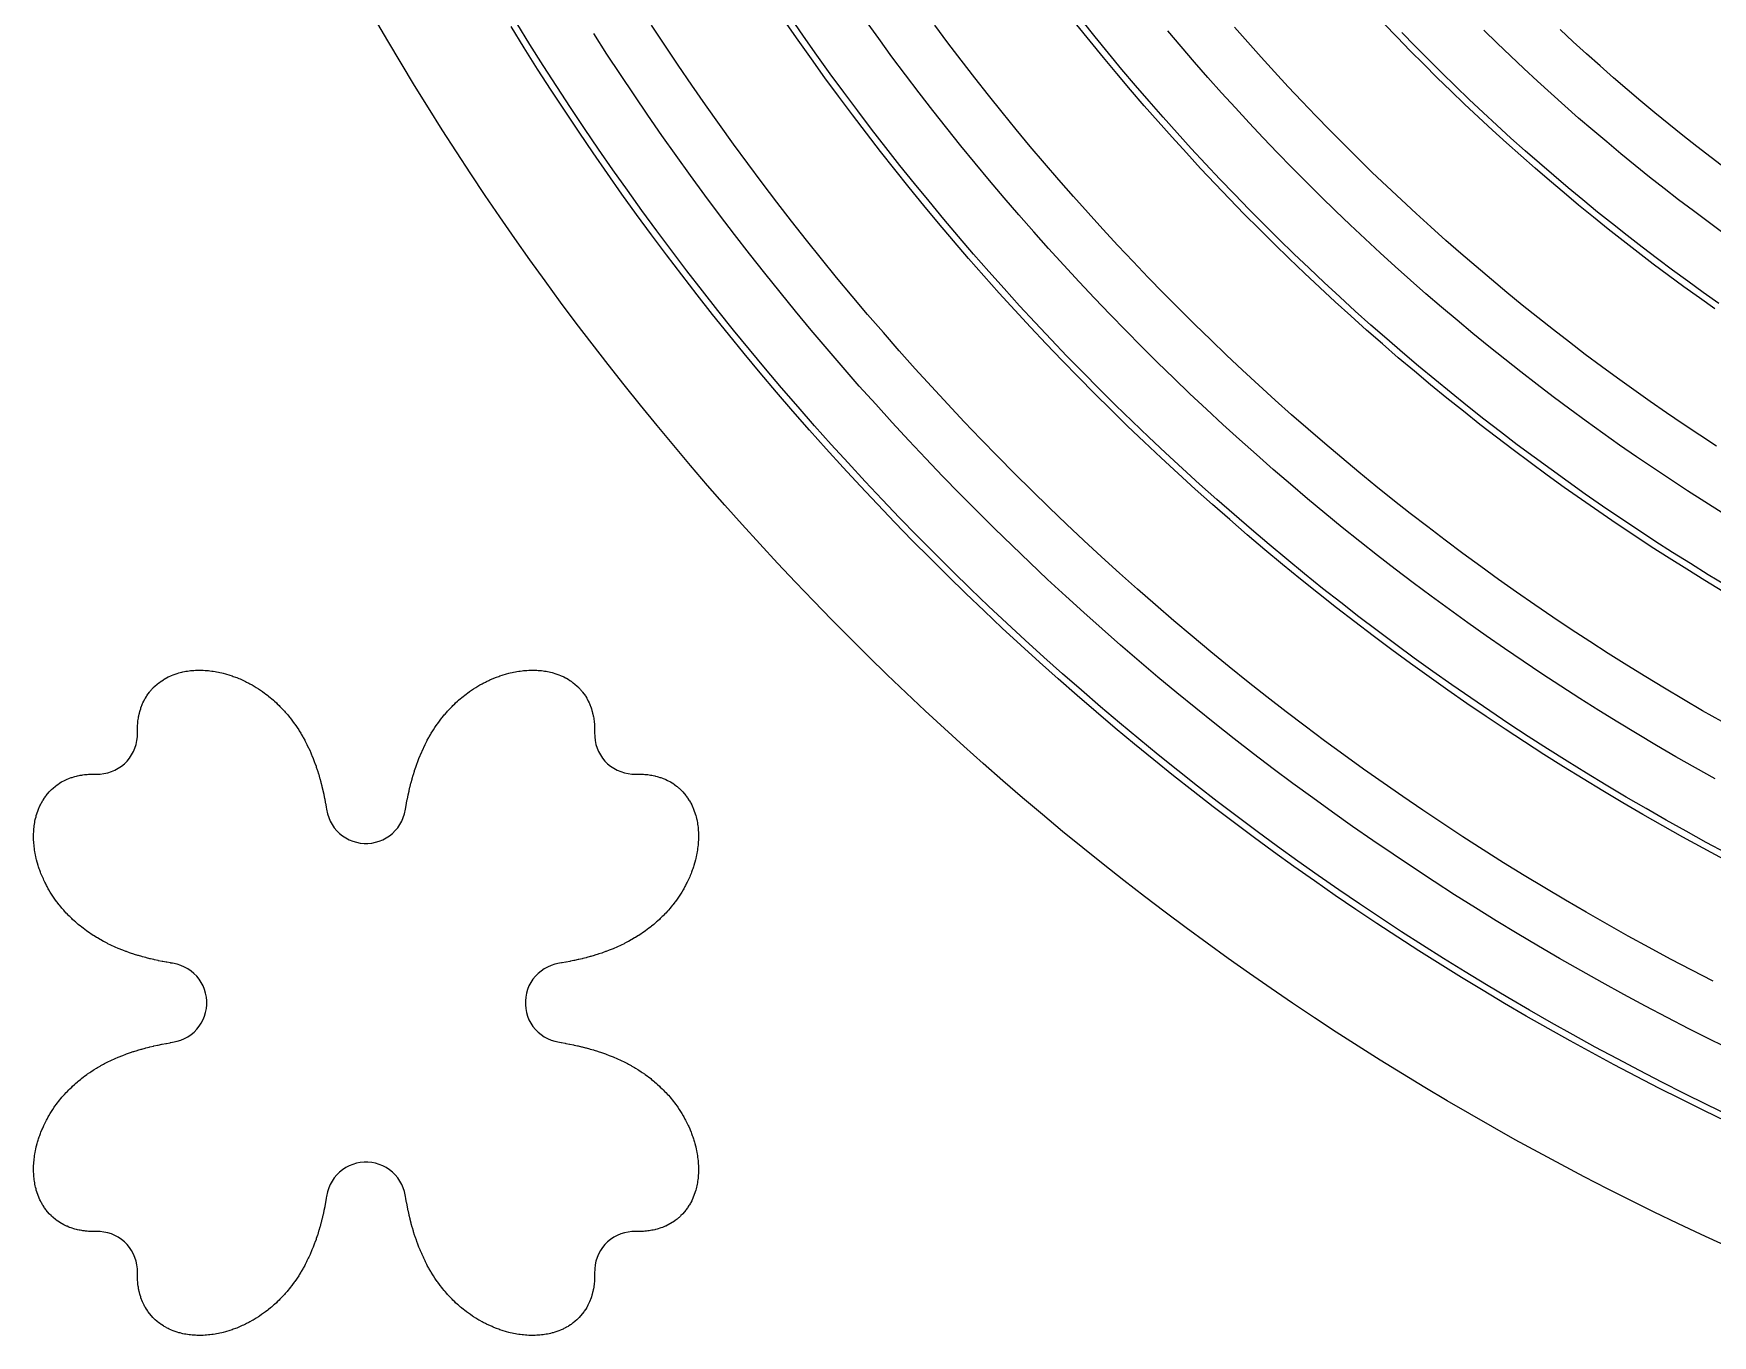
# Model space of a CAD drawing. Header units: metres. Extents: x 10 to 1210, y 10 to 2773.
# Drawn here: x 19 to 271.5, y 959 to 1154.7 of the extents above; entities that cross this region are included whole.
import ezdxf

# ---------------------------------------------------------------- set-up
doc = ezdxf.new("R2010")
doc.units = ezdxf.units.M
for name, color, linetype in [('ACIKLIK', 5, 'Continuous'), ('CAM_SABLON', 4, 'Continuous'), ('DIS_KENAR_V91_Z3', 1, 'Continuous'), ('LAMBA_T4_Z4', 3, 'Continuous')]:
    doc.layers.add(name, color=color, linetype=linetype)

msp = doc.modelspace()

# ---------------------------------------------------------------- linework, layer by layer
at = {"layer": 'ACIKLIK'}
for points in [[(271.89, 1042.65), (268.94, 1044.3), (266, 1045.98), (263.08, 1047.69), (260.17, 1049.42), (257.27, 1051.18), (254.39, 1052.96), (251.53, 1054.76), (248.68, 1056.6), (245.85, 1058.45), (243.03, 1060.33), (240.23, 1062.24), (237.45, 1064.17), (234.69, 1066.12), (231.94, 1068.1), (229.21, 1070.1), (226.5, 1072.13), (223.8, 1074.18), (221.12, 1076.25), (218.46, 1078.35), (215.82, 1080.47), (213.2, 1082.61), (210.6, 1084.77), (208.01, 1086.96), (205.45, 1089.17), (202.9, 1091.41), (200.38, 1093.66), (197.87, 1095.94), (195.38, 1098.23), (192.92, 1100.55), (190.47, 1102.9), (188.05, 1105.26), (185.64, 1107.64), (183.26, 1110.05), (180.9, 1112.47), (178.55, 1114.92), (176.23, 1117.38), (173.94, 1119.87), (171.66, 1122.38), (169.41, 1124.9), (167.17, 1127.45), (164.96, 1130.01), (162.77, 1132.6), (160.61, 1135.2), (158.47, 1137.82), (156.35, 1140.46), (154.25, 1143.12), (152.18, 1145.8), (150.13, 1148.5), (148.1, 1151.21), (146.1, 1153.94), (144.12, 1156.69)], [(274.57, 1001.81), (271.26, 1003.44), (267.96, 1005.1), (264.68, 1006.79), (261.41, 1008.51), (258.16, 1010.26), (254.93, 1012.04), (251.7, 1013.84), (248.5, 1015.67), (245.31, 1017.53), (242.14, 1019.42), (238.98, 1021.33), (235.84, 1023.28), (232.72, 1025.25), (229.62, 1027.24), (226.53, 1029.27), (223.46, 1031.32), (220.41, 1033.39), (217.38, 1035.5), (214.36, 1037.63), (211.37, 1039.79), (208.39, 1041.97), (205.43, 1044.18), (202.49, 1046.41), (199.58, 1048.67), (196.68, 1050.96), (193.8, 1053.27), (190.94, 1055.6), (188.1, 1057.96), (185.28, 1060.35), (182.49, 1062.76), (179.71, 1065.19), (176.96, 1067.65), (174.23, 1070.13), (171.51, 1072.64), (168.83, 1075.17), (166.16, 1077.72), (163.52, 1080.3), (160.89, 1082.89), (158.3, 1085.52), (155.72, 1088.16), (153.17, 1090.83), (150.64, 1093.51), (148.13, 1096.23), (145.65, 1098.96), (143.19, 1101.71), (140.76, 1104.49), (138.35, 1107.28), (135.96, 1110.1), (133.6, 1112.94), (131.27, 1115.8), (128.96, 1118.68), (126.67, 1121.58), (124.41, 1124.49), (122.18, 1127.43), (119.97, 1130.39), (117.79, 1133.37), (115.63, 1136.36), (113.5, 1139.38), (111.39, 1142.41), (109.32, 1145.46), (107.27, 1148.53), (105.24, 1151.62), (103.25, 1154.72)], [(272.94, 1082.64), (270.33, 1084.28), (267.74, 1085.95), (265.17, 1087.64), (262.61, 1089.35), (260.06, 1091.08), (257.53, 1092.84), (255.01, 1094.62), (252.51, 1096.42), (250.03, 1098.24), (247.56, 1100.08), (245.11, 1101.95), (242.67, 1103.83), (240.25, 1105.74), (237.85, 1107.67), (235.46, 1109.62), (233.1, 1111.59), (230.75, 1113.58), (228.41, 1115.59), (226.1, 1117.62), (223.8, 1119.67), (221.52, 1121.74), (219.25, 1123.83), (217.01, 1125.94), (214.79, 1128.07), (212.58, 1130.22), (210.39, 1132.39), (208.22, 1134.58), (206.07, 1136.79), (203.94, 1139.01), (201.83, 1141.25), (199.74, 1143.52), (197.67, 1145.8), (195.62, 1148.1), (193.59, 1150.41), (191.58, 1152.75), (189.59, 1155.1)], [(273.08, 1124.73), (270.85, 1126.37), (268.62, 1128.03), (266.41, 1129.71), (264.22, 1131.41), (262.04, 1133.13), (259.88, 1134.87), (257.73, 1136.62), (255.59, 1138.4), (253.48, 1140.19), (251.37, 1142), (249.29, 1143.83), (247.22, 1145.68), (245.16, 1147.55), (243.12, 1149.43), (241.1, 1151.33), (239.1, 1153.25), (237.11, 1155.19)]]:
    msp.add_lwpolyline(points, dxfattribs=at)
at = {"layer": 'CAM_SABLON'}
for points in [[(273.62, 1031.47), (270.57, 1033.11), (267.53, 1034.78), (264.51, 1036.47), (261.5, 1038.19), (258.51, 1039.93), (255.53, 1041.7), (252.57, 1043.5), (249.62, 1045.33), (246.69, 1047.17), (243.78, 1049.05), (240.88, 1050.95), (238, 1052.87), (235.14, 1054.82), (232.29, 1056.8), (229.46, 1058.8), (226.65, 1060.82), (223.86, 1062.87), (221.08, 1064.94), (218.32, 1067.04), (215.58, 1069.16), (212.86, 1071.3), (210.16, 1073.47), (207.48, 1075.67), (204.81, 1077.88), (202.17, 1080.12), (199.54, 1082.38), (196.94, 1084.66), (194.36, 1086.97), (191.79, 1089.3), (189.25, 1091.65), (186.72, 1094.03), (184.22, 1096.42), (181.74, 1098.84), (179.28, 1101.28), (176.84, 1103.74), (174.42, 1106.22), (172.03, 1108.72), (169.65, 1111.25), (167.3, 1113.79), (164.97, 1116.36), (162.66, 1118.94), (160.38, 1121.54), (158.12, 1124.17), (155.88, 1126.81), (153.67, 1129.48), (151.47, 1132.16), (149.3, 1134.86), (147.16, 1137.58), (145.04, 1140.32), (142.94, 1143.08), (140.87, 1145.86), (138.82, 1148.65), (136.8, 1151.46), (134.8, 1154.29), (132.82, 1157.14)], [(273.56, 1071.71), (270.86, 1073.34), (268.17, 1075.01), (265.5, 1076.69), (262.84, 1078.4), (260.2, 1080.13), (257.57, 1081.89), (254.96, 1083.67), (252.37, 1085.47), (249.79, 1087.29), (247.22, 1089.14), (244.67, 1091), (242.14, 1092.89), (239.63, 1094.81), (237.13, 1096.74), (234.65, 1098.7), (232.19, 1100.67), (229.74, 1102.67), (227.31, 1104.69), (224.9, 1106.73), (222.51, 1108.8), (220.13, 1110.88), (217.77, 1112.98), (215.44, 1115.11), (213.12, 1117.25), (210.82, 1119.41), (208.53, 1121.6), (206.27, 1123.8), (204.03, 1126.03), (201.8, 1128.27), (199.6, 1130.53), (197.41, 1132.82), (195.25, 1135.12), (193.11, 1137.44), (190.98, 1139.77), (188.88, 1142.13), (186.8, 1144.51), (184.73, 1146.9), (182.69, 1149.31), (180.67, 1151.74), (178.67, 1154.19), (176.7, 1156.65)], [(274.02, 992.08), (270.62, 993.72), (267.24, 995.39), (263.88, 997.09), (260.52, 998.81), (257.19, 1000.57), (253.87, 1002.35), (250.56, 1004.16), (247.27, 1006.01), (244, 1007.88), (240.74, 1009.78), (237.5, 1011.7), (234.28, 1013.66), (231.07, 1015.64), (227.89, 1017.66), (224.72, 1019.69), (221.56, 1021.76), (218.43, 1023.86), (215.31, 1025.98), (212.22, 1028.13), (209.14, 1030.3), (206.08, 1032.5), (203.04, 1034.73), (200.02, 1036.99), (197.02, 1039.27), (194.03, 1041.58), (191.07, 1043.91), (188.13, 1046.27), (185.21, 1048.66), (182.32, 1051.07), (179.44, 1053.5), (176.58, 1055.97), (173.75, 1058.45), (170.94, 1060.96), (168.15, 1063.5), (165.38, 1066.06), (162.63, 1068.64), (159.91, 1071.25), (157.21, 1073.88), (154.53, 1076.53), (151.88, 1079.21), (149.25, 1081.91), (146.64, 1084.63), (144.06, 1087.38), (141.5, 1090.15), (138.96, 1092.94), (136.45, 1095.75), (133.97, 1098.58), (131.5, 1101.44), (129.07, 1104.32), (126.66, 1107.21), (124.27, 1110.13), (121.91, 1113.07), (119.58, 1116.03), (117.27, 1119.02), (114.99, 1122.02), (112.73, 1125.04), (110.5, 1128.08), (108.3, 1131.14), (106.13, 1134.22), (103.98, 1137.31), (101.86, 1140.43), (99.76, 1143.56), (97.69, 1146.72), (95.66, 1149.89), (93.64, 1153.07), (91.66, 1156.28)], [(272.44, 1114.14), (270.11, 1115.78), (267.79, 1117.45), (265.49, 1119.14), (263.21, 1120.85), (260.94, 1122.57), (258.68, 1124.32), (256.44, 1126.09), (254.21, 1127.87), (252, 1129.68), (249.81, 1131.5), (247.63, 1133.35), (245.47, 1135.21), (243.32, 1137.09), (241.19, 1138.99), (239.08, 1140.91), (236.99, 1142.85), (234.91, 1144.8), (232.85, 1146.78), (230.8, 1148.77), (228.78, 1150.78), (226.77, 1152.8), (224.78, 1154.85)]]:
    msp.add_lwpolyline(points, dxfattribs=at)
at = {"layer": 'DIS_KENAR_V91_Z3'}
for points in [[(273.39, 972.52), (269.82, 974.16), (266.27, 975.84), (262.73, 977.54), (259.21, 979.28), (255.7, 981.05), (252.21, 982.85), (248.74, 984.67), (245.28, 986.53), (241.84, 988.42), (238.41, 990.34), (235, 992.29), (231.61, 994.27), (228.23, 996.27), (224.88, 998.31), (221.54, 1000.38), (218.22, 1002.47), (214.91, 1004.6), (211.63, 1006.75), (208.36, 1008.93), (205.12, 1011.14), (201.89, 1013.38), (198.68, 1015.65), (195.5, 1017.94), (192.33, 1020.26), (189.18, 1022.61), (186.06, 1024.99), (182.95, 1027.4), (179.87, 1029.83), (176.81, 1032.28), (173.76, 1034.77), (170.75, 1037.28), (167.75, 1039.82), (164.77, 1042.38), (161.82, 1044.97), (158.89, 1047.58), (155.98, 1050.23), (153.1, 1052.89), (150.24, 1055.58), (147.4, 1058.3), (144.59, 1061.04), (141.8, 1063.8), (139.04, 1066.59), (136.3, 1069.4), (133.58, 1072.24), (130.89, 1075.1), (128.23, 1077.98), (125.58, 1080.89), (122.97, 1083.82), (120.38, 1086.77), (117.82, 1089.75), (115.28, 1092.75), (112.77, 1095.76), (110.28, 1098.81), (107.83, 1101.87), (105.4, 1104.95), (102.99, 1108.06), (100.61, 1111.18), (98.26, 1114.33), (95.94, 1117.5), (93.65, 1120.68), (91.38, 1123.89), (89.14, 1127.12), (86.93, 1130.36), (84.75, 1133.63), (82.6, 1136.91), (80.47, 1140.22), (78.38, 1143.54), (76.31, 1146.88), (74.27, 1150.23), (72.27, 1153.61), (70.29, 1157)], [(271.59, 1012.23), (268.37, 1013.89), (265.17, 1015.58), (261.98, 1017.29), (258.8, 1019.03), (255.64, 1020.8), (252.5, 1022.6), (249.37, 1024.42), (246.26, 1026.28), (243.16, 1028.15), (240.08, 1030.06), (237.02, 1031.99), (233.97, 1033.95), (230.95, 1035.94), (227.93, 1037.95), (224.94, 1039.99), (221.97, 1042.05), (219.01, 1044.14), (216.07, 1046.26), (213.15, 1048.4), (210.25, 1050.57), (207.36, 1052.76), (204.5, 1054.98), (201.66, 1057.22), (198.83, 1059.48), (196.03, 1061.78), (193.24, 1064.09), (190.48, 1066.43), (187.74, 1068.8), (185.01, 1071.18), (182.31, 1073.59), (179.63, 1076.03), (176.97, 1078.49), (174.33, 1080.97), (171.72, 1083.47), (169.12, 1086), (166.55, 1088.55), (164, 1091.12), (161.47, 1093.72), (158.97, 1096.33), (156.49, 1098.97), (154.03, 1101.63), (151.59, 1104.31), (149.18, 1107.01), (146.8, 1109.74), (144.43, 1112.48), (142.09, 1115.24), (139.78, 1118.03), (137.48, 1120.83), (135.22, 1123.66), (132.98, 1126.5), (130.76, 1129.36), (128.57, 1132.25), (126.4, 1135.15), (124.26, 1138.07), (122.14, 1141.01), (120.05, 1143.97), (117.99, 1146.94), (115.95, 1149.93), (113.94, 1152.95), (111.95, 1155.97)], [(272.88, 1051.26), (270, 1052.91), (267.14, 1054.58), (264.29, 1056.28), (261.45, 1058), (258.63, 1059.74), (255.83, 1061.51), (253.04, 1063.31), (250.26, 1065.12), (247.51, 1066.97), (244.77, 1068.83), (242.04, 1070.72), (239.33, 1072.64), (236.64, 1074.57), (233.97, 1076.53), (231.31, 1078.52), (228.67, 1080.53), (226.05, 1082.56), (223.44, 1084.61), (220.86, 1086.68), (218.29, 1088.78), (215.74, 1090.9), (213.21, 1093.05), (210.7, 1095.21), (208.2, 1097.4), (205.73, 1099.6), (203.28, 1101.83), (200.84, 1104.09), (198.43, 1106.36), (196.03, 1108.65), (193.65, 1110.96), (191.3, 1113.3), (188.96, 1115.65), (186.65, 1118.03), (184.36, 1120.43), (182.09, 1122.84), (179.83, 1125.28), (177.6, 1127.73), (175.4, 1130.2), (173.21, 1132.7), (171.05, 1135.21), (168.9, 1137.74), (166.78, 1140.29), (164.68, 1142.86), (162.61, 1145.44), (160.56, 1148.05), (158.53, 1150.67), (156.52, 1153.31), (154.53, 1155.97)], [(272.1, 1092.66), (269.58, 1094.31), (267.08, 1095.98), (264.59, 1097.68), (262.12, 1099.39), (259.66, 1101.13), (257.21, 1102.89), (254.79, 1104.67), (252.37, 1106.47), (249.98, 1108.29), (247.6, 1110.14), (245.23, 1112), (242.88, 1113.88), (240.55, 1115.79), (238.24, 1117.71), (235.94, 1119.66), (233.66, 1121.63), (231.4, 1123.61), (229.15, 1125.62), (226.92, 1127.64), (224.71, 1129.68), (222.52, 1131.75), (220.34, 1133.83), (218.19, 1135.93), (216.05, 1138.05), (213.93, 1140.19), (211.83, 1142.34), (209.75, 1144.52), (207.68, 1146.71), (205.64, 1148.92), (203.62, 1151.15), (201.61, 1153.4), (199.63, 1155.66)], [(273.44, 1134.42), (271.28, 1136.06), (269.14, 1137.72), (267.02, 1139.39), (264.91, 1141.08), (262.82, 1142.8), (260.74, 1144.53), (258.67, 1146.27), (256.62, 1148.04), (254.59, 1149.82), (252.57, 1151.63), (250.57, 1153.44), (248.58, 1155.28)]]:
    msp.add_lwpolyline(points, dxfattribs=at)
msp.add_lwpolyline([(33.57, 1016.48), (33.44, 1016.52), (32.98, 1016.69), (32.87, 1016.73), (32.41, 1016.9), (32.29, 1016.95), (31.85, 1017.13), (31.72, 1017.18), (31.29, 1017.37), (31.16, 1017.42), (30.74, 1017.62), (30.61, 1017.68), (30.19, 1017.88), (30.06, 1017.94), (29.66, 1018.15), (29.53, 1018.22), (29.13, 1018.44), (29, 1018.51), (28.62, 1018.74), (28.49, 1018.81), (28.11, 1019.05), (27.98, 1019.13), (27.61, 1019.37), (27.48, 1019.46), (27.13, 1019.7), (27, 1019.79), (26.65, 1020.05), (26.52, 1020.15), (26.19, 1020.4), (26.06, 1020.51), (25.73, 1020.77), (25.6, 1020.88), (25.29, 1021.15), (25.16, 1021.27), (24.86, 1021.54), (24.74, 1021.66), (24.44, 1021.95), (24.32, 1022.07), (24.04, 1022.36), (23.92, 1022.48), (23.65, 1022.78), (23.53, 1022.91), (23.27, 1023.21), (23.16, 1023.35), (22.91, 1023.66), (22.8, 1023.79), (22.56, 1024.11), (22.45, 1024.25), (22.22, 1024.56), (22.12, 1024.71), (21.91, 1025.03), (21.81, 1025.18), (21.6, 1025.5), (21.51, 1025.65), (21.31, 1025.98), (21.22, 1026.14), (21.04, 1026.47), (20.95, 1026.63), (20.78, 1026.96), (20.7, 1027.12), (20.54, 1027.45), (20.47, 1027.62), (20.32, 1027.95), (20.25, 1028.12), (20.11, 1028.45), (20.05, 1028.63), (19.93, 1028.96), (19.86, 1029.13), (19.75, 1029.46), (19.7, 1029.64), (19.6, 1029.97), (19.55, 1030.15), (19.46, 1030.48), (19.41, 1030.67), (19.34, 1030.98), (19.3, 1031.18), (19.24, 1031.49), (19.21, 1031.69), (19.16, 1031.99), (19.13, 1032.19), (19.09, 1032.49), (19.07, 1032.7), (19.04, 1032.98), (19.03, 1033.2), (19.01, 1033.47), (19.01, 1033.69), (19, 1033.96), (19, 1034.18), (19.01, 1034.44), (19.02, 1034.67), (19.03, 1034.91), (19.05, 1035.15), (19.07, 1035.38), (19.1, 1035.62), (19.13, 1035.83), (19.17, 1036.08), (19.21, 1036.28), (19.26, 1036.53), (19.3, 1036.72), (19.37, 1036.97), (19.41, 1037.15), (19.49, 1037.41), (19.54, 1037.57), (19.63, 1037.83), (19.69, 1037.98), (19.79, 1038.24), (19.85, 1038.37), (19.96, 1038.63), (20.02, 1038.76), (20.16, 1039.01), (20.22, 1039.13), (20.36, 1039.38), (20.43, 1039.48), (20.59, 1039.73), (20.65, 1039.83), (20.83, 1040.07), (20.89, 1040.16), (21.08, 1040.4), (21.15, 1040.47), (21.35, 1040.7), (21.41, 1040.77), (21.63, 1040.99), (21.7, 1041.06), (21.93, 1041.27), (21.99, 1041.33), (22.23, 1041.52), (22.3, 1041.58), (22.55, 1041.76), (22.63, 1041.82), (22.88, 1041.99), (22.96, 1042.04), (23.22, 1042.19), (23.31, 1042.25), (23.57, 1042.38), (23.67, 1042.43), (23.93, 1042.56), (24.03, 1042.6), (24.3, 1042.71), (24.41, 1042.76), (24.67, 1042.85), (24.8, 1042.89), (25.05, 1042.97), (25.19, 1043.01), (25.44, 1043.08), (25.59, 1043.11), (25.84, 1043.17), (26, 1043.2), (26.24, 1043.24), (26.41, 1043.27), (26.64, 1043.3), (26.83, 1043.32), (27.05, 1043.34), (27.25, 1043.36), (27.47, 1043.37), (27.67, 1043.38), (27.88, 1043.38), (28.1, 1043.38), (28.3, 1043.38), (28.3, 1043.38), (29.02, 1043.39), (29.59, 1043.46), (30.15, 1043.58), (30.7, 1043.75), (31.23, 1043.97), (31.74, 1044.25), (32.21, 1044.57), (32.66, 1044.94), (33.06, 1045.34), (33.43, 1045.79), (33.75, 1046.26), (34.03, 1046.77), (34.25, 1047.3), (34.42, 1047.85), (34.54, 1048.41), (34.61, 1048.98), (34.62, 1049.7), (34.62, 1049.7), (34.62, 1049.9), (34.62, 1050.12), (34.62, 1050.33), (34.63, 1050.53), (34.64, 1050.75), (34.66, 1050.95), (34.68, 1051.17), (34.7, 1051.36), (34.73, 1051.59), (34.76, 1051.76), (34.8, 1052), (34.83, 1052.16), (34.89, 1052.41), (34.92, 1052.56), (34.99, 1052.81), (35.03, 1052.95), (35.11, 1053.2), (35.15, 1053.33), (35.24, 1053.59), (35.29, 1053.71), (35.4, 1053.97), (35.44, 1054.07), (35.57, 1054.33), (35.62, 1054.43), (35.75, 1054.69), (35.81, 1054.78), (35.96, 1055.04), (36.01, 1055.12), (36.18, 1055.37), (36.24, 1055.45), (36.42, 1055.7), (36.48, 1055.77), (36.67, 1056.01), (36.73, 1056.07), (36.94, 1056.3), (37.01, 1056.37), (37.23, 1056.59), (37.3, 1056.65), (37.53, 1056.85), (37.6, 1056.92), (37.84, 1057.11), (37.93, 1057.17), (38.17, 1057.35), (38.27, 1057.41), (38.52, 1057.57), (38.62, 1057.64), (38.87, 1057.78), (38.99, 1057.84), (39.24, 1057.98), (39.37, 1058.04), (39.63, 1058.15), (39.76, 1058.21), (40.02, 1058.31), (40.17, 1058.37), (40.43, 1058.46), (40.59, 1058.51), (40.85, 1058.59), (41.03, 1058.63), (41.28, 1058.7), (41.47, 1058.74), (41.72, 1058.79), (41.92, 1058.83), (42.17, 1058.87), (42.38, 1058.9), (42.62, 1058.93), (42.85, 1058.95), (43.09, 1058.97), (43.33, 1058.98), (43.56, 1058.99), (43.82, 1059), (44.04, 1059), (44.31, 1058.99), (44.53, 1058.99), (44.8, 1058.97), (45.02, 1058.96), (45.3, 1058.93), (45.51, 1058.91), (45.81, 1058.87), (46.01, 1058.84), (46.31, 1058.79), (46.51, 1058.76), (46.82, 1058.7), (47.02, 1058.66), (47.33, 1058.59), (47.52, 1058.54), (47.85, 1058.45), (48.03, 1058.4), (48.36, 1058.3), (48.54, 1058.25), (48.87, 1058.14), (49.04, 1058.07), (49.37, 1057.95), (49.55, 1057.89), (49.88, 1057.75), (50.05, 1057.68), (50.38, 1057.53), (50.55, 1057.46), (50.88, 1057.3), (51.04, 1057.22), (51.37, 1057.05), (51.53, 1056.96), (51.86, 1056.78), (52.02, 1056.69), (52.35, 1056.49), (52.5, 1056.4), (52.82, 1056.19), (52.97, 1056.09), (53.29, 1055.88), (53.44, 1055.78), (53.75, 1055.55), (53.89, 1055.44), (54.21, 1055.2), (54.34, 1055.09), (54.65, 1054.84), (54.79, 1054.73), (55.09, 1054.47), (55.22, 1054.35), (55.52, 1054.08), (55.64, 1053.96), (55.93, 1053.68), (56.05, 1053.56), (56.34, 1053.26), (56.46, 1053.14), (56.73, 1052.84), (56.85, 1052.71), (57.12, 1052.4), (57.23, 1052.27), (57.49, 1051.94), (57.6, 1051.81), (57.85, 1051.48), (57.95, 1051.35), (58.21, 1051), (58.3, 1050.87), (58.54, 1050.52), (58.63, 1050.39), (58.87, 1050.02), (58.95, 1049.89), (59.19, 1049.51), (59.26, 1049.38), (59.49, 1049), (59.56, 1048.87), (59.78, 1048.47), (59.85, 1048.34), (60.06, 1047.94), (60.12, 1047.81), (60.32, 1047.39), (60.38, 1047.26), (60.58, 1046.84), (60.63, 1046.71), (60.82, 1046.28), (60.87, 1046.15), (61.05, 1045.71), (61.1, 1045.59), (61.27, 1045.13), (61.31, 1045.02), (61.48, 1044.55), (61.52, 1044.44), (61.66, 1044.01), (61.69, 1043.91), (61.85, 1043.41), (61.88, 1043.31), (62.02, 1042.81), (62.05, 1042.71), (62.19, 1042.21), (62.22, 1042.11), (62.35, 1041.59), (62.37, 1041.5), (62.49, 1040.98), (62.51, 1040.89), (62.63, 1040.36), (62.65, 1040.27), (62.76, 1039.73), (62.78, 1039.65), (62.88, 1039.11), (62.9, 1039.03), (62.99, 1038.48), (63.01, 1038.41), (63.06, 1038.1), (63.21, 1037.39), (63.39, 1036.84), (63.62, 1036.31), (63.9, 1035.8), (64.23, 1035.32), (64.6, 1034.87), (65.02, 1034.47), (65.47, 1034.1), (65.95, 1033.78), (66.47, 1033.51), (67.01, 1033.29), (67.56, 1033.13), (68.13, 1033.01), (68.71, 1032.96), (69.29, 1032.96), (69.87, 1033.01), (70.44, 1033.13), (71, 1033.29), (71.54, 1033.51), (72.05, 1033.78), (72.54, 1034.1), (72.99, 1034.47), (73.4, 1034.88), (73.77, 1035.32), (74.1, 1035.8), (74.38, 1036.31), (74.61, 1036.84), (74.79, 1037.4), (74.94, 1038.11), (74.98, 1038.34), (74.99, 1038.41), (75.09, 1038.96), (75.11, 1039.04), (75.21, 1039.58), (75.22, 1039.66), (75.33, 1040.2), (75.35, 1040.28), (75.47, 1040.81), (75.49, 1040.9), (75.61, 1041.42), (75.63, 1041.51), (75.76, 1042.02), (75.79, 1042.12), (75.92, 1042.62), (75.95, 1042.72), (76.09, 1043.22), (76.13, 1043.32), (76.27, 1043.81), (76.31, 1043.92), (76.48, 1044.43), (76.52, 1044.56), (76.69, 1045.02), (76.73, 1045.13), (76.9, 1045.59), (76.95, 1045.71), (77.13, 1046.15), (77.18, 1046.28), (77.37, 1046.71), (77.42, 1046.84), (77.62, 1047.26), (77.68, 1047.39), (77.88, 1047.81), (77.94, 1047.94), (78.15, 1048.34), (78.22, 1048.47), (78.44, 1048.87), (78.51, 1049), (78.74, 1049.38), (78.81, 1049.51), (79.05, 1049.89), (79.13, 1050.02), (79.37, 1050.39), (79.46, 1050.52), (79.7, 1050.87), (79.79, 1051), (80.05, 1051.35), (80.15, 1051.48), (80.4, 1051.81), (80.51, 1051.94), (80.77, 1052.27), (80.88, 1052.4), (81.15, 1052.71), (81.27, 1052.84), (81.54, 1053.14), (81.66, 1053.26), (81.95, 1053.56), (82.07, 1053.68), (82.36, 1053.96), (82.48, 1054.08), (82.78, 1054.35), (82.91, 1054.47), (83.21, 1054.73), (83.35, 1054.84), (83.66, 1055.09), (83.79, 1055.2), (84.11, 1055.44), (84.25, 1055.55), (84.56, 1055.78), (84.71, 1055.88), (85.03, 1056.09), (85.18, 1056.19), (85.5, 1056.4), (85.65, 1056.49), (85.98, 1056.69), (86.14, 1056.78), (86.47, 1056.96), (86.63, 1057.05), (86.96, 1057.22), (87.12, 1057.3), (87.45, 1057.46), (87.62, 1057.53), (87.95, 1057.68), (88.12, 1057.75), (88.45, 1057.89), (88.63, 1057.95), (88.96, 1058.07), (89.13, 1058.14), (89.46, 1058.25), (89.64, 1058.3), (89.97, 1058.4), (90.15, 1058.45), (90.48, 1058.54), (90.67, 1058.59), (90.98, 1058.66), (91.18, 1058.7), (91.49, 1058.76), (91.69, 1058.79), (91.99, 1058.84), (92.19, 1058.87), (92.49, 1058.91), (92.7, 1058.93), (92.98, 1058.96), (93.2, 1058.97), (93.47, 1058.99), (93.69, 1058.99), (93.96, 1059), (94.18, 1059), (94.44, 1058.99), (94.67, 1058.98), (94.91, 1058.97), (95.15, 1058.95), (95.38, 1058.93), (95.62, 1058.9), (95.83, 1058.87), (96.08, 1058.83), (96.28, 1058.79), (96.53, 1058.74), (96.72, 1058.7), (96.97, 1058.63), (97.15, 1058.59), (97.41, 1058.51), (97.57, 1058.46), (97.83, 1058.37), (97.98, 1058.31), (98.24, 1058.21), (98.37, 1058.15), (98.63, 1058.04), (98.76, 1057.98), (99.01, 1057.84), (99.13, 1057.78), (99.38, 1057.64), (99.48, 1057.57), (99.73, 1057.41), (99.83, 1057.35), (100.07, 1057.17), (100.16, 1057.11), (100.4, 1056.92), (100.47, 1056.85), (100.7, 1056.65), (100.77, 1056.59), (100.99, 1056.37), (101.06, 1056.3), (101.27, 1056.07), (101.33, 1056.01), (101.52, 1055.77), (101.58, 1055.7), (101.76, 1055.45), (101.82, 1055.37), (101.99, 1055.12), (102.04, 1055.04), (102.19, 1054.78), (102.25, 1054.69), (102.38, 1054.43), (102.43, 1054.33), (102.56, 1054.07), (102.6, 1053.97), (102.71, 1053.7), (102.76, 1053.59), (102.85, 1053.33), (102.89, 1053.2), (102.97, 1052.95), (103.01, 1052.81), (103.08, 1052.56), (103.11, 1052.41), (103.17, 1052.16), (103.2, 1052), (103.24, 1051.76), (103.27, 1051.59), (103.3, 1051.36), (103.32, 1051.17), (103.34, 1050.95), (103.36, 1050.75), (103.37, 1050.53), (103.38, 1050.33), (103.38, 1050.12), (103.38, 1049.9), (103.38, 1049.7), (103.38, 1049.7), (103.39, 1048.98), (103.46, 1048.41), (103.58, 1047.85), (103.75, 1047.3), (103.97, 1046.77), (104.25, 1046.26), (104.57, 1045.79), (104.94, 1045.34), (105.34, 1044.94), (105.79, 1044.57), (106.26, 1044.25), (106.77, 1043.97), (107.3, 1043.75), (107.85, 1043.58), (108.41, 1043.46), (108.98, 1043.39), (109.7, 1043.38), (109.7, 1043.38), (109.9, 1043.38), (110.12, 1043.38), (110.33, 1043.38), (110.53, 1043.37), (110.75, 1043.36), (110.95, 1043.34), (111.17, 1043.32), (111.36, 1043.3), (111.59, 1043.27), (111.76, 1043.24), (112, 1043.2), (112.16, 1043.17), (112.41, 1043.11), (112.56, 1043.08), (112.81, 1043.01), (112.95, 1042.97), (113.2, 1042.89), (113.33, 1042.85), (113.59, 1042.76), (113.71, 1042.71), (113.97, 1042.6), (114.07, 1042.56), (114.33, 1042.43), (114.43, 1042.38), (114.69, 1042.25), (114.78, 1042.19), (115.04, 1042.04), (115.12, 1041.99), (115.37, 1041.82), (115.45, 1041.76), (115.7, 1041.58), (115.77, 1041.52), (116.01, 1041.33), (116.07, 1041.27), (116.3, 1041.06), (116.37, 1040.99), (116.59, 1040.77), (116.65, 1040.7), (116.85, 1040.47), (116.92, 1040.4), (117.11, 1040.16), (117.17, 1040.07), (117.35, 1039.83), (117.41, 1039.73), (117.57, 1039.48), (117.64, 1039.38), (117.78, 1039.13), (117.84, 1039.01), (117.98, 1038.76), (118.04, 1038.63), (118.15, 1038.37), (118.21, 1038.24), (118.31, 1037.98), (118.37, 1037.83), (118.46, 1037.57), (118.51, 1037.41), (118.59, 1037.15), (118.63, 1036.97), (118.7, 1036.72), (118.74, 1036.53), (118.79, 1036.28), (118.83, 1036.08), (118.87, 1035.83), (118.9, 1035.62), (118.93, 1035.38), (118.95, 1035.15), (118.97, 1034.91), (118.98, 1034.67), (118.99, 1034.44), (119, 1034.18), (119, 1033.96), (118.99, 1033.69), (118.99, 1033.47), (118.97, 1033.2), (118.96, 1032.98), (118.93, 1032.7), (118.91, 1032.49), (118.87, 1032.19), (118.84, 1031.99), (118.79, 1031.69), (118.76, 1031.49), (118.7, 1031.18), (118.66, 1030.98), (118.59, 1030.67), (118.54, 1030.48), (118.45, 1030.15), (118.4, 1029.97), (118.3, 1029.64), (118.25, 1029.46), (118.14, 1029.13), (118.07, 1028.96), (117.95, 1028.63), (117.89, 1028.45), (117.75, 1028.12), (117.68, 1027.95), (117.53, 1027.62), (117.46, 1027.45), (117.3, 1027.12), (117.22, 1026.96), (117.05, 1026.63), (116.96, 1026.47), (116.78, 1026.14), (116.69, 1025.98), (116.49, 1025.65), (116.4, 1025.5), (116.19, 1025.18), (116.09, 1025.03), (115.88, 1024.71), (115.78, 1024.56), (115.55, 1024.25), (115.44, 1024.11), (115.2, 1023.79), (115.09, 1023.66), (114.84, 1023.35), (114.73, 1023.21), (114.47, 1022.91), (114.35, 1022.78), (114.08, 1022.48), (113.96, 1022.36), (113.68, 1022.07), (113.56, 1021.95), (113.26, 1021.66), (113.14, 1021.54), (112.84, 1021.27), (112.71, 1021.15), (112.4, 1020.88), (112.27, 1020.77), (111.94, 1020.51), (111.81, 1020.4), (111.48, 1020.15), (111.35, 1020.05), (111, 1019.79), (110.87, 1019.7), (110.52, 1019.46), (110.39, 1019.37), (110.02, 1019.13), (109.89, 1019.05), (109.51, 1018.81), (109.38, 1018.74), (109, 1018.51), (108.87, 1018.44), (108.47, 1018.22), (108.34, 1018.15), (107.94, 1017.94), (107.81, 1017.88), (107.39, 1017.68), (107.26, 1017.62), (106.84, 1017.42), (106.71, 1017.37), (106.28, 1017.18), (106.15, 1017.13), (105.71, 1016.95), (105.59, 1016.9), (105.13, 1016.73), (105.02, 1016.69), (104.55, 1016.52), (104.44, 1016.48), (104.01, 1016.34), (103.91, 1016.31), (103.41, 1016.15), (103.31, 1016.12), (102.81, 1015.98), (102.71, 1015.95), (102.21, 1015.81), (102.11, 1015.78), (101.59, 1015.65), (101.5, 1015.63), (100.98, 1015.51), (100.89, 1015.49), (100.36, 1015.37), (100.27, 1015.35), (99.73, 1015.24), (99.65, 1015.22), (99.11, 1015.12), (99.03, 1015.1), (98.48, 1015.01), (98.41, 1014.99), (98.1, 1014.94), (97.39, 1014.79), (96.84, 1014.61), (96.31, 1014.38), (95.8, 1014.1), (95.32, 1013.77), (94.87, 1013.4), (94.47, 1012.98), (94.1, 1012.53), (93.78, 1012.05), (93.51, 1011.53), (93.29, 1010.99), (93.13, 1010.44), (93.01, 1009.87), (92.96, 1009.29), (92.96, 1008.71), (93.01, 1008.13), (93.13, 1007.56), (93.29, 1007), (93.51, 1006.46), (93.78, 1005.95), (94.1, 1005.46), (94.47, 1005.01), (94.88, 1004.6), (95.32, 1004.23), (95.8, 1003.9), (96.31, 1003.62), (96.84, 1003.39), (97.4, 1003.21), (98.11, 1003.06), (98.34, 1003.02), (98.41, 1003.01), (98.96, 1002.91), (99.04, 1002.89), (99.58, 1002.79), (99.66, 1002.78), (100.2, 1002.67), (100.28, 1002.65), (100.81, 1002.53), (100.9, 1002.51), (101.42, 1002.39), (101.51, 1002.37), (102.02, 1002.24), (102.12, 1002.21), (102.62, 1002.08), (102.72, 1002.05), (103.22, 1001.91), (103.32, 1001.87), (103.81, 1001.73), (103.92, 1001.69), (104.43, 1001.52), (104.56, 1001.48), (105.02, 1001.31), (105.13, 1001.27), (105.59, 1001.1), (105.71, 1001.05), (106.15, 1000.87), (106.28, 1000.82), (106.71, 1000.63), (106.84, 1000.58), (107.26, 1000.38), (107.39, 1000.32), (107.81, 1000.12), (107.94, 1000.06), (108.34, 999.85), (108.47, 999.78), (108.87, 999.56), (109, 999.49), (109.38, 999.26), (109.51, 999.19), (109.89, 998.95), (110.02, 998.87), (110.39, 998.63), (110.52, 998.54), (110.87, 998.3), (111, 998.21), (111.35, 997.95), (111.48, 997.85), (111.81, 997.6), (111.94, 997.49), (112.27, 997.23), (112.4, 997.12), (112.71, 996.85), (112.84, 996.73), (113.14, 996.46), (113.26, 996.34), (113.56, 996.05), (113.68, 995.93), (113.96, 995.64), (114.08, 995.52), (114.35, 995.22), (114.47, 995.09), (114.73, 994.79), (114.84, 994.65), (115.09, 994.34), (115.2, 994.21), (115.44, 993.89), (115.55, 993.75), (115.78, 993.44), (115.88, 993.29), (116.09, 992.97), (116.19, 992.82), (116.4, 992.5), (116.49, 992.35), (116.69, 992.02), (116.78, 991.86), (116.96, 991.53), (117.05, 991.37), (117.22, 991.04), (117.3, 990.88), (117.46, 990.55), (117.53, 990.38), (117.68, 990.05), (117.75, 989.88), (117.89, 989.55), (117.95, 989.37), (118.07, 989.04), (118.14, 988.87), (118.25, 988.54), (118.3, 988.36), (118.4, 988.03), (118.45, 987.85), (118.54, 987.52), (118.59, 987.33), (118.66, 987.02), (118.7, 986.82), (118.76, 986.51), (118.79, 986.31), (118.84, 986.01), (118.87, 985.81), (118.91, 985.51), (118.93, 985.3), (118.96, 985.02), (118.97, 984.8), (118.99, 984.53), (118.99, 984.31), (119, 984.04), (119, 983.82), (118.99, 983.56), (118.98, 983.33), (118.97, 983.09), (118.95, 982.85), (118.93, 982.62), (118.9, 982.38), (118.87, 982.17), (118.83, 981.92), (118.79, 981.72), (118.74, 981.47), (118.7, 981.28), (118.63, 981.03), (118.59, 980.85), (118.51, 980.59), (118.46, 980.43), (118.37, 980.17), (118.31, 980.02), (118.21, 979.76), (118.15, 979.63), (118.04, 979.37), (117.98, 979.24), (117.84, 978.99), (117.78, 978.87), (117.64, 978.62), (117.57, 978.52), (117.41, 978.27), (117.35, 978.17), (117.17, 977.93), (117.11, 977.84), (116.92, 977.6), (116.85, 977.53), (116.65, 977.3), (116.59, 977.23), (116.37, 977.01), (116.3, 976.94), (116.07, 976.73), (116.01, 976.67), (115.77, 976.48), (115.7, 976.42), (115.45, 976.24), (115.37, 976.18), (115.12, 976.01), (115.04, 975.96), (114.78, 975.81), (114.69, 975.75), (114.43, 975.62), (114.33, 975.57), (114.07, 975.44), (113.97, 975.4), (113.7, 975.29), (113.59, 975.24), (113.33, 975.15), (113.2, 975.11), (112.95, 975.03), (112.81, 974.99), (112.56, 974.92), (112.41, 974.89), (112.16, 974.83), (112, 974.8), (111.76, 974.76), (111.59, 974.73), (111.36, 974.7), (111.17, 974.68), (110.95, 974.66), (110.75, 974.64), (110.53, 974.63), (110.33, 974.62), (110.12, 974.62), (109.9, 974.62), (109.7, 974.62), (109.7, 974.62), (108.98, 974.61), (108.41, 974.54), (107.85, 974.42), (107.3, 974.25), (106.77, 974.03), (106.26, 973.75), (105.79, 973.43), (105.34, 973.06), (104.94, 972.66), (104.57, 972.21), (104.25, 971.74), (103.97, 971.23), (103.75, 970.7), (103.58, 970.15), (103.46, 969.59), (103.39, 969.02), (103.38, 968.3), (103.38, 968.3), (103.38, 968.1), (103.38, 967.88), (103.38, 967.67), (103.37, 967.47), (103.36, 967.25), (103.34, 967.05), (103.32, 966.83), (103.3, 966.64), (103.27, 966.41), (103.24, 966.24), (103.2, 966), (103.17, 965.84), (103.11, 965.59), (103.08, 965.44), (103.01, 965.19), (102.97, 965.05), (102.89, 964.8), (102.85, 964.67), (102.76, 964.41), (102.71, 964.29), (102.6, 964.03), (102.56, 963.93), (102.43, 963.67), (102.38, 963.57), (102.25, 963.31), (102.19, 963.22), (102.04, 962.96), (101.99, 962.88), (101.82, 962.63), (101.76, 962.55), (101.58, 962.3), (101.52, 962.23), (101.33, 961.99), (101.27, 961.93), (101.06, 961.7), (100.99, 961.63), (100.77, 961.41), (100.7, 961.35), (100.47, 961.15), (100.4, 961.08), (100.16, 960.89), (100.07, 960.83), (99.83, 960.65), (99.73, 960.59), (99.48, 960.43), (99.38, 960.36), (99.13, 960.22), (99.01, 960.16), (98.76, 960.02), (98.63, 959.96), (98.37, 959.85), (98.24, 959.79), (97.98, 959.69), (97.83, 959.63), (97.57, 959.54), (97.41, 959.49), (97.15, 959.41), (96.97, 959.37), (96.72, 959.3), (96.53, 959.26), (96.28, 959.21), (96.08, 959.17), (95.83, 959.13), (95.62, 959.1), (95.38, 959.07), (95.15, 959.05), (94.91, 959.03), (94.67, 959.02), (94.44, 959.01), (94.18, 959), (93.96, 959), (93.69, 959.01), (93.47, 959.01), (93.2, 959.03), (92.98, 959.04), (92.7, 959.07), (92.49, 959.09), (92.19, 959.13), (91.99, 959.16), (91.69, 959.21), (91.49, 959.24), (91.18, 959.3), (90.98, 959.34), (90.67, 959.41), (90.48, 959.46), (90.15, 959.55), (89.97, 959.6), (89.64, 959.7), (89.46, 959.75), (89.13, 959.86), (88.96, 959.93), (88.63, 960.05), (88.45, 960.11), (88.12, 960.25), (87.95, 960.32), (87.62, 960.47), (87.45, 960.54), (87.12, 960.7), (86.96, 960.78), (86.63, 960.95), (86.47, 961.04), (86.14, 961.22), (85.98, 961.31), (85.65, 961.51), (85.5, 961.6), (85.18, 961.81), (85.03, 961.91), (84.71, 962.12), (84.56, 962.22), (84.25, 962.45), (84.11, 962.56), (83.79, 962.8), (83.66, 962.91), (83.35, 963.16), (83.21, 963.27), (82.91, 963.53), (82.78, 963.65), (82.48, 963.92), (82.36, 964.04), (82.07, 964.32), (81.95, 964.44), (81.66, 964.74), (81.54, 964.86), (81.27, 965.16), (81.15, 965.29), (80.88, 965.6), (80.77, 965.73), (80.51, 966.06), (80.4, 966.19), (80.15, 966.52), (80.05, 966.65), (79.79, 967), (79.7, 967.13), (79.46, 967.48), (79.37, 967.61), (79.13, 967.98), (79.05, 968.11), (78.81, 968.49), (78.74, 968.62), (78.51, 969), (78.44, 969.13), (78.22, 969.53), (78.15, 969.66), (77.94, 970.06), (77.88, 970.19), (77.68, 970.61), (77.62, 970.74), (77.42, 971.16), (77.37, 971.29), (77.18, 971.72), (77.13, 971.85), (76.95, 972.29), (76.9, 972.41), (76.73, 972.87), (76.69, 972.98), (76.52, 973.45), (76.48, 973.56), (76.34, 973.99), (76.31, 974.09), (76.15, 974.59), (76.12, 974.69), (75.98, 975.19), (75.95, 975.29), (75.81, 975.79), (75.78, 975.89), (75.65, 976.41), (75.63, 976.5), (75.51, 977.02), (75.49, 977.11), (75.37, 977.64), (75.35, 977.73), (75.24, 978.27), (75.22, 978.35), (75.12, 978.89), (75.1, 978.97), (75.01, 979.52), (74.99, 979.59), (74.94, 979.9), (74.79, 980.61), (74.61, 981.16), (74.38, 981.69), (74.1, 982.2), (73.77, 982.68), (73.4, 983.13), (72.98, 983.53), (72.53, 983.9), (72.05, 984.22), (71.53, 984.49), (70.99, 984.71), (70.44, 984.87), (69.87, 984.99), (69.29, 985.04), (68.71, 985.04), (68.13, 984.99), (67.56, 984.87), (67, 984.71), (66.46, 984.49), (65.95, 984.22), (65.46, 983.9), (65.01, 983.53), (64.6, 983.12), (64.23, 982.68), (63.9, 982.2), (63.62, 981.69), (63.39, 981.16), (63.21, 980.6), (63.06, 979.89), (63.02, 979.66), (63.01, 979.59), (62.91, 979.04), (62.89, 978.96), (62.79, 978.42), (62.78, 978.34), (62.67, 977.8), (62.65, 977.72), (62.53, 977.19), (62.51, 977.1), (62.39, 976.58), (62.37, 976.49), (62.24, 975.98), (62.21, 975.88), (62.08, 975.38), (62.05, 975.28), (61.91, 974.78), (61.87, 974.68), (61.73, 974.19), (61.69, 974.08), (61.52, 973.57), (61.48, 973.44), (61.31, 972.98), (61.27, 972.87), (61.1, 972.41), (61.05, 972.29), (60.87, 971.85), (60.82, 971.72), (60.63, 971.29), (60.58, 971.16), (60.38, 970.74), (60.32, 970.61), (60.12, 970.19), (60.06, 970.06), (59.85, 969.66), (59.78, 969.53), (59.56, 969.13), (59.49, 969), (59.26, 968.62), (59.19, 968.49), (58.95, 968.11), (58.87, 967.98), (58.63, 967.61), (58.54, 967.48), (58.3, 967.13), (58.21, 967), (57.95, 966.65), (57.85, 966.52), (57.6, 966.19), (57.49, 966.06), (57.23, 965.73), (57.12, 965.6), (56.85, 965.29), (56.73, 965.16), (56.46, 964.86), (56.34, 964.74), (56.05, 964.44), (55.93, 964.32), (55.64, 964.04), (55.52, 963.92), (55.22, 963.65), (55.09, 963.53), (54.79, 963.27), (54.65, 963.16), (54.34, 962.91), (54.21, 962.8), (53.89, 962.56), (53.75, 962.45), (53.44, 962.22), (53.29, 962.12), (52.97, 961.91), (52.82, 961.81), (52.5, 961.6), (52.35, 961.51), (52.02, 961.31), (51.86, 961.22), (51.53, 961.04), (51.37, 960.95), (51.04, 960.78), (50.88, 960.7), (50.55, 960.54), (50.38, 960.47), (50.05, 960.32), (49.88, 960.25), (49.55, 960.11), (49.37, 960.05), (49.04, 959.93), (48.87, 959.86), (48.54, 959.75), (48.36, 959.7), (48.03, 959.6), (47.85, 959.55), (47.52, 959.46), (47.33, 959.41), (47.02, 959.34), (46.82, 959.3), (46.51, 959.24), (46.31, 959.21), (46.01, 959.16), (45.81, 959.13), (45.51, 959.09), (45.3, 959.07), (45.02, 959.04), (44.8, 959.03), (44.53, 959.01), (44.31, 959.01), (44.04, 959), (43.82, 959), (43.56, 959.01), (43.33, 959.02), (43.09, 959.03), (42.85, 959.05), (42.62, 959.07), (42.38, 959.1), (42.17, 959.13), (41.92, 959.17), (41.72, 959.21), (41.47, 959.26), (41.28, 959.3), (41.03, 959.37), (40.85, 959.41), (40.59, 959.49), (40.43, 959.54), (40.17, 959.63), (40.02, 959.69), (39.76, 959.79), (39.63, 959.85), (39.37, 959.96), (39.24, 960.02), (38.99, 960.16), (38.87, 960.22), (38.62, 960.36), (38.52, 960.43), (38.27, 960.59), (38.17, 960.65), (37.93, 960.83), (37.84, 960.89), (37.6, 961.08), (37.53, 961.15), (37.3, 961.35), (37.23, 961.41), (37.01, 961.63), (36.94, 961.7), (36.73, 961.93), (36.67, 961.99), (36.48, 962.23), (36.42, 962.3), (36.24, 962.55), (36.18, 962.63), (36.01, 962.88), (35.96, 962.96), (35.81, 963.22), (35.75, 963.31), (35.62, 963.57), (35.57, 963.67), (35.44, 963.93), (35.4, 964.03), (35.29, 964.3), (35.24, 964.41), (35.15, 964.67), (35.11, 964.8), (35.03, 965.05), (34.99, 965.19), (34.92, 965.44), (34.89, 965.59), (34.83, 965.84), (34.8, 966), (34.76, 966.24), (34.73, 966.41), (34.7, 966.64), (34.68, 966.83), (34.66, 967.05), (34.64, 967.25), (34.63, 967.47), (34.62, 967.67), (34.62, 967.88), (34.62, 968.1), (34.62, 968.3), (34.62, 968.3), (34.61, 969.02), (34.54, 969.59), (34.42, 970.15), (34.25, 970.7), (34.03, 971.23), (33.75, 971.74), (33.43, 972.21), (33.06, 972.66), (32.66, 973.06), (32.21, 973.43), (31.74, 973.75), (31.23, 974.03), (30.7, 974.25), (30.15, 974.42), (29.59, 974.54), (29.02, 974.61), (28.3, 974.62), (28.3, 974.62), (28.1, 974.62), (27.88, 974.62), (27.67, 974.62), (27.47, 974.63), (27.25, 974.64), (27.05, 974.66), (26.83, 974.68), (26.64, 974.7), (26.41, 974.73), (26.24, 974.76), (26, 974.8), (25.84, 974.83), (25.59, 974.89), (25.44, 974.92), (25.19, 974.99), (25.05, 975.03), (24.8, 975.11), (24.67, 975.15), (24.41, 975.24), (24.29, 975.29), (24.03, 975.4), (23.93, 975.44), (23.67, 975.57), (23.57, 975.62), (23.31, 975.75), (23.22, 975.81), (22.96, 975.96), (22.88, 976.01), (22.63, 976.18), (22.55, 976.24), (22.3, 976.42), (22.23, 976.48), (21.99, 976.67), (21.93, 976.73), (21.7, 976.94), (21.63, 977.01), (21.41, 977.23), (21.35, 977.3), (21.15, 977.53), (21.08, 977.6), (20.89, 977.84), (20.83, 977.93), (20.65, 978.17), (20.59, 978.27), (20.43, 978.52), (20.36, 978.62), (20.22, 978.87), (20.16, 978.99), (20.02, 979.24), (19.96, 979.37), (19.85, 979.63), (19.79, 979.76), (19.69, 980.02), (19.63, 980.17), (19.54, 980.43), (19.49, 980.59), (19.41, 980.85), (19.37, 981.03), (19.3, 981.28), (19.26, 981.47), (19.21, 981.72), (19.17, 981.92), (19.13, 982.17), (19.1, 982.38), (19.07, 982.62), (19.05, 982.85), (19.03, 983.09), (19.02, 983.33), (19.01, 983.56), (19, 983.82), (19, 984.04), (19.01, 984.31), (19.01, 984.53), (19.03, 984.8), (19.04, 985.02), (19.07, 985.3), (19.09, 985.51), (19.13, 985.81), (19.16, 986.01), (19.21, 986.31), (19.24, 986.51), (19.3, 986.82), (19.34, 987.02), (19.41, 987.33), (19.46, 987.52), (19.55, 987.85), (19.6, 988.03), (19.7, 988.36), (19.75, 988.54), (19.86, 988.87), (19.93, 989.04), (20.05, 989.37), (20.11, 989.55), (20.25, 989.88), (20.32, 990.05), (20.47, 990.38), (20.54, 990.55), (20.7, 990.88), (20.78, 991.04), (20.95, 991.37), (21.04, 991.53), (21.22, 991.86), (21.31, 992.02), (21.51, 992.35), (21.6, 992.5), (21.81, 992.82), (21.91, 992.97), (22.12, 993.29), (22.22, 993.44), (22.45, 993.75), (22.56, 993.89), (22.8, 994.21), (22.91, 994.34), (23.16, 994.65), (23.27, 994.79), (23.53, 995.09), (23.65, 995.22), (23.92, 995.52), (24.04, 995.64), (24.32, 995.93), (24.44, 996.05), (24.74, 996.34), (24.86, 996.46), (25.16, 996.73), (25.29, 996.85), (25.6, 997.12), (25.73, 997.23), (26.06, 997.49), (26.19, 997.6), (26.52, 997.85), (26.65, 997.95), (27, 998.21), (27.13, 998.3), (27.48, 998.54), (27.61, 998.63), (27.98, 998.87), (28.11, 998.95), (28.49, 999.19), (28.62, 999.26), (29, 999.49), (29.13, 999.56), (29.53, 999.78), (29.66, 999.85), (30.06, 1000.06), (30.19, 1000.12), (30.61, 1000.32), (30.74, 1000.38), (31.16, 1000.58), (31.29, 1000.63), (31.72, 1000.82), (31.85, 1000.87), (32.29, 1001.05), (32.41, 1001.1), (32.87, 1001.27), (32.98, 1001.31), (33.45, 1001.48), (33.56, 1001.52), (33.99, 1001.66), (34.09, 1001.69), (34.59, 1001.85), (34.69, 1001.88), (35.19, 1002.02), (35.29, 1002.05), (35.79, 1002.19), (35.89, 1002.22), (36.41, 1002.35), (36.5, 1002.37), (37.02, 1002.49), (37.11, 1002.51), (37.64, 1002.63), (37.73, 1002.65), (38.27, 1002.76), (38.35, 1002.78), (38.89, 1002.88), (38.97, 1002.9), (39.52, 1002.99), (39.59, 1003.01), (39.9, 1003.06), (40.61, 1003.21), (41.16, 1003.39), (41.69, 1003.62), (42.2, 1003.9), (42.68, 1004.23), (43.13, 1004.6), (43.53, 1005.02), (43.9, 1005.47), (44.22, 1005.95), (44.49, 1006.47), (44.71, 1007.01), (44.87, 1007.56), (44.99, 1008.13), (45.04, 1008.71), (45.04, 1009.29), (44.99, 1009.87), (44.87, 1010.44), (44.71, 1011), (44.49, 1011.54), (44.22, 1012.05), (43.9, 1012.54), (43.53, 1012.99), (43.12, 1013.4), (42.68, 1013.77), (42.2, 1014.1), (41.69, 1014.38), (41.16, 1014.61), (40.6, 1014.79), (39.89, 1014.94), (39.66, 1014.98), (39.59, 1014.99), (39.04, 1015.09), (38.96, 1015.11), (38.42, 1015.21), (38.34, 1015.22), (37.8, 1015.33), (37.72, 1015.35), (37.19, 1015.47), (37.1, 1015.49), (36.58, 1015.61), (36.49, 1015.63), (35.98, 1015.76), (35.88, 1015.79), (35.38, 1015.92), (35.28, 1015.95), (34.78, 1016.09), (34.68, 1016.13), (34.19, 1016.27), (34.08, 1016.31), (33.57, 1016.48)], close=True, dxfattribs=at)
at = {"layer": 'LAMBA_T4_Z4'}
for points in [[(273.15, 1030.59), (270.09, 1032.23), (267.05, 1033.9), (264.02, 1035.6), (261, 1037.32), (258, 1039.07), (255.01, 1040.85), (252.05, 1042.65), (249.09, 1044.48), (246.15, 1046.33), (243.23, 1048.21), (240.33, 1050.11), (237.44, 1052.04), (234.57, 1054), (231.72, 1055.98), (228.88, 1057.98), (226.06, 1060.01), (223.26, 1062.07), (220.48, 1064.14), (217.71, 1066.25), (214.97, 1068.37), (212.24, 1070.52), (209.53, 1072.7), (206.84, 1074.89), (204.17, 1077.11), (201.52, 1079.36), (198.89, 1081.63), (196.28, 1083.92), (193.69, 1086.23), (191.12, 1088.56), (188.56, 1090.92), (186.03, 1093.3), (183.53, 1095.7), (181.04, 1098.13), (178.57, 1100.57), (176.13, 1103.04), (173.7, 1105.53), (171.3, 1108.03), (168.92, 1110.56), (166.56, 1113.12), (164.23, 1115.69), (161.92, 1118.28), (159.63, 1120.89), (157.36, 1123.52), (155.11, 1126.17), (152.89, 1128.84), (150.7, 1131.53), (148.52, 1134.24), (146.37, 1136.97), (144.25, 1139.71), (142.14, 1142.48), (140.07, 1145.26), (138.01, 1148.06), (135.98, 1150.88), (133.98, 1153.72), (132, 1156.57)], [(273.59, 991.18), (270.19, 992.82), (266.8, 994.49), (263.42, 996.19), (260.06, 997.92), (256.72, 999.68), (253.39, 1001.47), (250.08, 1003.29), (246.78, 1005.14), (243.5, 1007.01), (240.24, 1008.91), (236.99, 1010.85), (233.76, 1012.81), (230.55, 1014.8), (227.35, 1016.81), (224.17, 1018.86), (221.01, 1020.93), (217.87, 1023.03), (214.75, 1025.15), (211.64, 1027.31), (208.56, 1029.49), (205.49, 1031.7), (202.44, 1033.93), (199.41, 1036.19), (196.41, 1038.48), (193.42, 1040.79), (190.45, 1043.13), (187.5, 1045.5), (184.58, 1047.89), (181.67, 1050.3), (178.79, 1052.74), (175.93, 1055.21), (173.09, 1057.7), (170.27, 1060.22), (167.47, 1062.76), (164.69, 1065.32), (161.94, 1067.91), (159.21, 1070.53), (156.51, 1073.16), (153.82, 1075.82), (151.16, 1078.51), (148.53, 1081.21), (145.91, 1083.94), (143.32, 1086.69), (140.76, 1089.47), (138.22, 1092.27), (135.7, 1095.09), (133.21, 1097.93), (130.74, 1100.79), (128.3, 1103.67), (125.89, 1106.58), (123.5, 1109.5), (121.13, 1112.45), (118.79, 1115.42), (116.48, 1118.41), (114.19, 1121.41), (111.93, 1124.44), (109.7, 1127.49), (107.49, 1130.56), (105.31, 1133.64), (103.15, 1136.75), (101.03, 1139.87), (98.93, 1143.01), (96.86, 1146.17), (94.81, 1149.35), (92.8, 1152.55), (90.81, 1155.76)], [(273.04, 1070.85), (270.33, 1072.49), (267.64, 1074.16), (264.96, 1075.85), (262.3, 1077.56), (259.65, 1079.3), (257.01, 1081.06), (254.39, 1082.84), (251.79, 1084.65), (249.2, 1086.48), (246.63, 1088.33), (244.08, 1090.2), (241.54, 1092.1), (239.02, 1094.01), (236.51, 1095.95), (234.03, 1097.91), (231.56, 1099.9), (229.1, 1101.9), (226.67, 1103.93), (224.25, 1105.97), (221.85, 1108.04), (219.47, 1110.13), (217.11, 1112.24), (214.76, 1114.37), (212.43, 1116.52), (210.13, 1118.69), (207.84, 1120.88), (205.57, 1123.09), (203.32, 1125.32), (201.09, 1127.57), (198.88, 1129.84), (196.69, 1132.13), (194.52, 1134.43), (192.37, 1136.76), (190.24, 1139.11), (188.13, 1141.47), (186.04, 1143.85), (183.97, 1146.25), (181.93, 1148.67), (179.9, 1151.1), (177.9, 1153.56), (175.91, 1156.03)], [(271.87, 1113.32), (269.53, 1114.97), (267.21, 1116.64), (264.9, 1118.34), (262.6, 1120.05), (260.33, 1121.78), (258.06, 1123.53), (255.82, 1125.3), (253.58, 1127.1), (251.37, 1128.91), (249.17, 1130.74), (246.98, 1132.59), (244.81, 1134.46), (242.66, 1136.34), (240.53, 1138.25), (238.41, 1140.17), (236.3, 1142.12), (234.22, 1144.08), (232.15, 1146.06), (230.1, 1148.05), (228.07, 1150.07), (226.05, 1152.1), (224.06, 1154.15), (222.08, 1156.22)]]:
    msp.add_lwpolyline(points, dxfattribs=at)

doc.saveas('drawing.dxf')
